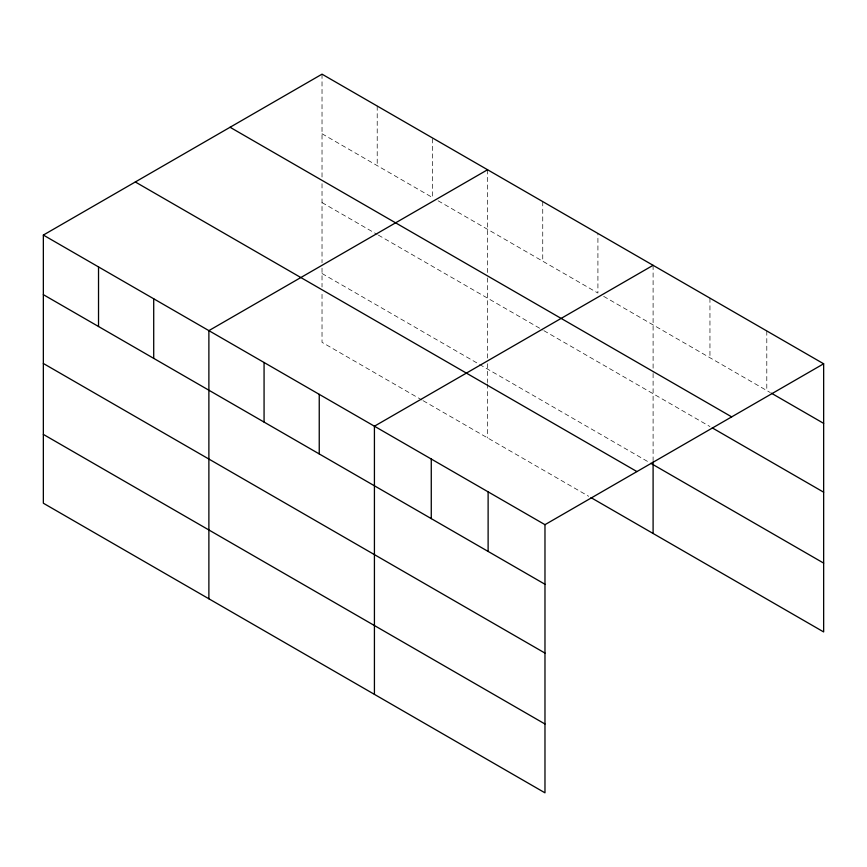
<?xml version="1.0" encoding="UTF-8"?>
<svg xmlns="http://www.w3.org/2000/svg" width="867" height="867" viewBox="0 0 867 867"><rect width="100%" height="100%" fill="white"/><g stroke="black" fill="none" stroke-linecap="round" stroke-linejoin="round"><path stroke-width="0.65" stroke-dasharray="4.33 3.25" d="M322.025 133.756L432.384 197.47L432.384 137.886M438.138 200.797L597.916 293.046L597.916 233.451M603.67 296.362L770.275 392.556M322.025 202.585L377.21 234.448M378.359 235.109L542.742 330.013M543.891 330.674L709.954 426.553M322.025 273.506L649.654 462.653M422.034 400.066L322.025 342.324L322.025 292.396M423.194 400.738L588.726 496.303M766.796 330.956L766.796 390.551M709.954 298.129L709.954 357.724M653.1 265.313L653.1 372.138M653.1 373.482L653.1 460.626M542.742 201.599L542.742 261.184M487.568 169.737L487.568 272.52M487.568 277.917L487.568 358.364M487.568 363.717L487.568 382.564M487.568 383.918L487.568 437.9M377.21 106.023L377.21 165.619M322.025 74.172L322.025 178.299M322.025 183.696L322.025 262.799M322.025 268.152L322.025 286.999"/><path stroke-width="1.3" d="M43.35 235.065L544.975 524.676L544.975 792.828L43.35 503.218L43.35 235.065L322.025 74.172L823.65 363.782L823.65 631.935L591.023 497.636M487.568 169.737L208.882 330.63L208.882 598.794M653.1 265.313L374.425 426.206L374.425 694.369M544.975 524.676L823.65 363.782M771.446 393.228L823.65 423.367M230.069 127.265L731.683 416.875M712.273 427.886L823.65 492.196M650.803 463.314L823.65 563.106M135.317 181.972L636.931 471.572M43.35 294.65L544.975 584.26M43.35 363.479L544.975 653.089M43.35 434.4L544.975 723.999M653.1 461.97L653.1 533.465M488.121 491.849L488.121 551.445M431.267 459.022L431.267 518.618M319.24 394.344L319.24 453.94M264.067 362.493L264.067 422.077M153.708 298.779L153.708 358.364M98.524 266.917L98.524 326.512"/></g></svg>
